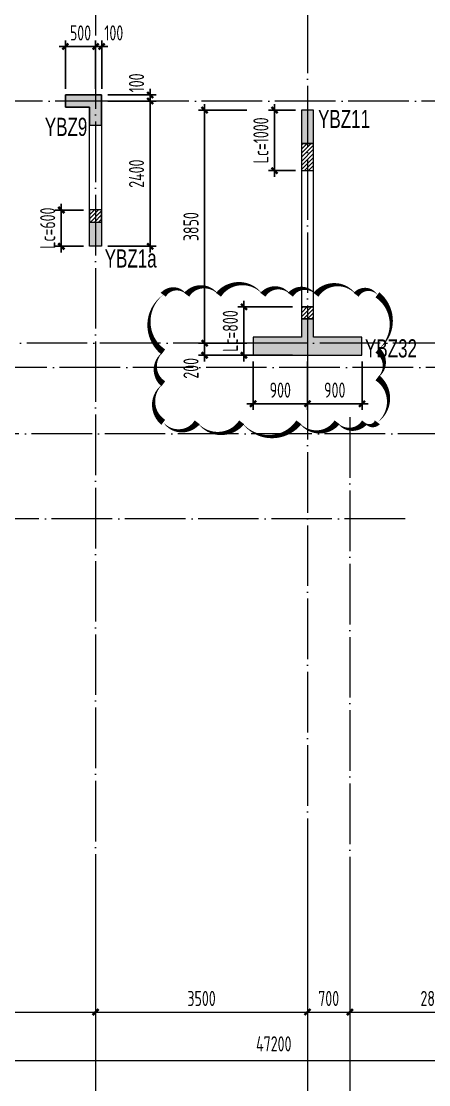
# Model space of a CAD drawing. Extents: x 5874492 to 7194610, y -939842 to -279257.
# Drawn here: x 6306517 to 6313247, y -616969 to -599403 of the extents above; entities that cross this region are included whole.
import ezdxf
from ezdxf.enums import TextEntityAlignment as Align

# ---------------------------------------------------------------- set-up
doc = ezdxf.new("R2010")
doc.units = 0
doc.header["$LTSCALE"] = 1000
doc.linetypes.add('DOTE', pattern=[2.42, 2, -0.2, 0.02, -0.2])
for name, color, linetype, lineweight in [('A-标注-轴号', 3, 'Continuous', 15), ('A-轴线-塔楼', 1, 'DOTE', 9), ('A-轴线-隔墙', 41, 'DOTE', 9), ('S-基础-HATCH', 251, 'Continuous', 20), ('S-墙柱-COLU', 50, 'Continuous', 20), ('S-墙柱-DIM', 3, 'Continuous', 20), ('S-墙柱-Lc填充', 8, 'Continuous', 20), ('S-墙柱-WALL', 6, 'Continuous', 20), ('S-轴网-轴线', 1, 'DOTE', 9), ('S-通用-TEXT', 7, 'Continuous', 20)]:
    doc.layers.add(name, color=color, linetype=linetype, lineweight=lineweight)
doc.layers.add('S-活动层-非打印1', color=170, linetype='Continuous', plot=False)
doc.styles.add('BW_Dim', font='Bweng.shx', dxfattribs={"width": 0.7, "bigfont": 'hztxt.shx'})
doc.styles.add('TSSD_Dimension', font='tssdeng.shx', dxfattribs={"width": 0.7, "bigfont": 'tssdchn.shx'})
doc.styles.add('TSSD_REIN_T3', font='tssdeng.shx', dxfattribs={"width": 0.7, "bigfont": 'hztxt.shx'})
doc.dimstyles.new('_TCH_ARCH&&100', dxfattribs={"dimtxt": 250, "dimasz": 100, "dimexe": 100, "dimexo": 100, "dimgap": 100, "dimtad": 1, "dimdec": 0, "dimzin": 0, "dimdsep": 46, "dimtxsty": 'TSSD_REIN_T3', "dimblk": 'ARCHTICK', "dimcen": 0.09, "dimclrt": 7, "dimazin": 2, "dimtfac": 1, "dimtdec": 0, "dimtix": 1, "dimtmove": 2, "dimatfit": 3, "dimfxl": 0, "dimtolj": 1, "dimtzin": 0, "dimarcsym": 0})
doc.dimstyles.new('TSSD_100_100', dxfattribs={"dimtxt": 250, "dimasz": 100, "dimexe": 100, "dimexo": 100, "dimgap": 100, "dimtad": 1, "dimdec": 0, "dimzin": 0, "dimdsep": 46, "dimtxsty": 'TSSD_Dimension', "dimblk": 'ARCHTICK', "dimcen": 0, "dimdle": 100, "dimclrt": 7, "dimadec": 0, "dimazin": 0, "dimtfac": 1, "dimtdec": 0, "dimtix": 1, "dimtmove": 2, "dimatfit": 0, "dimfxl": 0, "dimtolj": 1, "dimtzin": 0, "dimarcsym": 0})

# ---------------------------------------------------------------- blocks, each defined once
blk = doc.blocks.new('_ArchTick')
at = {"color": 0, "linetype": 'ByBlock', "const_width": 0.4}
blk.add_lwpolyline([(-0.5, -0.5), (0.5, 0.5)], dxfattribs=at)
blk = doc.blocks.new('*D540')
at = {"layer": 'Defpoints', "color": 0, "transparency": 16777216}
for p in [(6311145, -600870), (6310700, -601870), (6311145, -601870)]:
    blk.add_point(p, dxfattribs=at)
at = {"layer": 'S-墙柱-DIM', "color": 0, "lineweight": -2, "transparency": 16777216}
for p, q in [((6311045, -600870), (6310600, -600870)), ((6310700, -600870), (6310700, -600770)), ((6310700, -600870), (6310700, -601870)), ((6311045, -601870), (6310600, -601870)), ((6310700, -601870), (6310700, -601970))]:
    blk.add_line(p, q, dxfattribs=at)
at = {"layer": 'S-墙柱-DIM', "color": 0, "lineweight": -2, "transparency": 16777216, "xscale": 100, "yscale": 100, "zscale": 100}
for p, rotation in [((6310700, -600870), 270), ((6310700, -601870), 90)]:
    blk.add_blockref('_ArchTick', p, dxfattribs=dict(at, rotation=rotation))
at = {"layer": 'S-墙柱-DIM', "color": 7, "transparency": 16777216, "insert": (6310475, -601370), "char_height": 250, "attachment_point": 5, "rotation": 90, "style": 'TSSD_Dimension'}
blk.add_mtext('\\A1;Lc=1000', dxfattribs=at)
blk = doc.blocks.new('*D541')
at = {"layer": 'Defpoints', "color": 0, "transparency": 16777216}
for p in [(6310195, -604120), (6311095, -604120), (6311095, -604920)]:
    blk.add_point(p, dxfattribs=at)
at = {"layer": 'S-墙柱-DIM', "color": 0, "lineweight": -2, "transparency": 16777216}
for p, q in [((6310195, -604120), (6310195, -604020)), ((6310995, -604120), (6310095, -604120)), ((6310195, -604920), (6310195, -604120)), ((6310995, -604920), (6310095, -604920)), ((6310195, -604920), (6310195, -605020))]:
    blk.add_line(p, q, dxfattribs=at)
at = {"layer": 'S-墙柱-DIM', "color": 0, "lineweight": -2, "transparency": 16777216, "xscale": 100, "yscale": 100, "zscale": 100}
for p, rotation in [((6310195, -604120), 270), ((6310195, -604920), 90)]:
    blk.add_blockref('_ArchTick', p, dxfattribs=dict(at, rotation=rotation))
at = {"layer": 'S-墙柱-DIM', "color": 7, "transparency": 16777216, "insert": (6309970, -604520), "char_height": 250, "attachment_point": 5, "rotation": 90, "style": 'TSSD_Dimension'}
blk.add_mtext('\\A1;Lc=800', dxfattribs=at)
blk = doc.blocks.new('*D546')
at = {"layer": 'Defpoints', "color": 0, "transparency": 16777216}
for p in [(6307178, -602520), (6307645, -602520), (6307645, -603120)]:
    blk.add_point(p, dxfattribs=at)
at = {"layer": 'S-墙柱-DIM', "color": 0, "lineweight": -2, "transparency": 16777216}
for p, q in [((6307545, -602520), (6307078, -602520)), ((6307178, -602520), (6307178, -602420)), ((6307178, -603120), (6307178, -602520)), ((6307545, -603120), (6307078, -603120)), ((6307178, -603120), (6307178, -603220))]:
    blk.add_line(p, q, dxfattribs=at)
at = {"layer": 'S-墙柱-DIM', "color": 0, "lineweight": -2, "transparency": 16777216, "xscale": 100, "yscale": 100, "zscale": 100}
for p, rotation in [((6307178, -602520), 270), ((6307178, -603120), 90)]:
    blk.add_blockref('_ArchTick', p, dxfattribs=dict(at, rotation=rotation))
at = {"layer": 'S-墙柱-DIM', "color": 7, "transparency": 16777216, "insert": (6306953, -602820), "char_height": 250, "attachment_point": 5, "rotation": 90, "style": 'TSSD_Dimension'}
blk.add_mtext('\\A1;Lc=600', dxfattribs=at)
blk = doc.blocks.new('*D577')
at = {"layer": 'Defpoints', "color": 0, "transparency": 16777216}
for p in [(6311245, -604920), (6312145, -604920), (6312145, -605720)]:
    blk.add_point(p, dxfattribs=at)
at = {"layer": 'S-墙柱-DIM', "color": 0, "lineweight": -2, "transparency": 16777216}
for p, q in [((6311245, -605020), (6311245, -605820)), ((6312145, -605020), (6312145, -605820)), ((6311145, -605720), (6312245, -605720))]:
    blk.add_line(p, q, dxfattribs=at)
at = {"layer": 'S-墙柱-DIM', "color": 0, "lineweight": -2, "transparency": 16777216, "xscale": 100, "yscale": 100, "zscale": 100, "rotation": 180}
blk.add_blockref('_ArchTick', (6311245, -605720), dxfattribs=at)
at = {"layer": 'S-墙柱-DIM', "color": 0, "lineweight": -2, "transparency": 16777216, "xscale": 100, "yscale": 100, "zscale": 100}
blk.add_blockref('_ArchTick', (6312145, -605720), dxfattribs=at)
at = {"layer": 'S-墙柱-DIM', "color": 7, "transparency": 16777216, "insert": (6311695, -605495), "char_height": 250, "attachment_point": 5, "style": 'TSSD_Dimension'}
blk.add_mtext('\\A1;900', dxfattribs=at)
blk = doc.blocks.new('*D578')
at = {"layer": 'Defpoints', "color": 0, "transparency": 16777216}
for p in [(6310345, -604920), (6311245, -604920), (6311245, -605720)]:
    blk.add_point(p, dxfattribs=at)
at = {"layer": 'S-墙柱-DIM', "color": 0, "lineweight": -2, "transparency": 16777216}
for p, q in [((6310345, -605020), (6310345, -605820)), ((6311245, -605020), (6311245, -605820)), ((6310245, -605720), (6311345, -605720))]:
    blk.add_line(p, q, dxfattribs=at)
at = {"layer": 'S-墙柱-DIM', "color": 0, "lineweight": -2, "transparency": 16777216, "xscale": 100, "yscale": 100, "zscale": 100, "rotation": 180}
blk.add_blockref('_ArchTick', (6310345, -605720), dxfattribs=at)
at = {"layer": 'S-墙柱-DIM', "color": 0, "lineweight": -2, "transparency": 16777216, "xscale": 100, "yscale": 100, "zscale": 100}
blk.add_blockref('_ArchTick', (6311245, -605720), dxfattribs=at)
at = {"layer": 'S-墙柱-DIM', "color": 7, "transparency": 16777216, "insert": (6310795, -605495), "char_height": 250, "attachment_point": 5, "style": 'TSSD_Dimension'}
blk.add_mtext('\\A1;900', dxfattribs=at)
blk = doc.blocks.new('*D579')
at = {"layer": 'Defpoints', "color": 0, "transparency": 16777216}
for p in [(6309545, -600870), (6310345, -600870), (6310345, -604720)]:
    blk.add_point(p, dxfattribs=at)
at = {"layer": 'S-墙柱-DIM', "color": 0, "lineweight": -2, "transparency": 16777216}
for p, q in [((6310245, -600870), (6309445, -600870)), ((6309545, -604820), (6309545, -600770)), ((6310245, -604720), (6309445, -604720))]:
    blk.add_line(p, q, dxfattribs=at)
at = {"layer": 'S-墙柱-DIM', "color": 0, "lineweight": -2, "transparency": 16777216, "xscale": 100, "yscale": 100, "zscale": 100}
for p, rotation in [((6309545, -600870), 90), ((6309545, -604720), 270)]:
    blk.add_blockref('_ArchTick', p, dxfattribs=dict(at, rotation=rotation))
at = {"layer": 'S-墙柱-DIM', "color": 7, "transparency": 16777216, "insert": (6309320, -602795), "char_height": 250, "attachment_point": 5, "rotation": 90, "style": 'TSSD_Dimension'}
blk.add_mtext('\\A1;3850', dxfattribs=at)
blk = doc.blocks.new('*D580')
at = {"layer": 'Defpoints', "color": 0, "transparency": 16777216}
for p in [(6309545, -604720), (6310345, -604720), (6310345, -604920)]:
    blk.add_point(p, dxfattribs=at)
at = {"layer": 'S-墙柱-DIM', "color": 0, "lineweight": -2, "transparency": 16777216}
for p, q in [((6309545, -604720), (6309545, -604620)), ((6310245, -604720), (6309445, -604720)), ((6309545, -604920), (6309545, -604720)), ((6310245, -604920), (6309445, -604920)), ((6309545, -604920), (6309545, -605020))]:
    blk.add_line(p, q, dxfattribs=at)
at = {"layer": 'S-墙柱-DIM', "color": 0, "lineweight": -2, "transparency": 16777216, "xscale": 100, "yscale": 100, "zscale": 100}
for p, rotation in [((6309545, -604720), 270), ((6309545, -604920), 90)]:
    blk.add_blockref('_ArchTick', p, dxfattribs=dict(at, rotation=rotation))
at = {"layer": 'S-墙柱-DIM', "color": 7, "transparency": 16777216, "insert": (6309320, -605135), "char_height": 250, "attachment_point": 5, "rotation": 90, "style": 'TSSD_Dimension'}
blk.add_mtext('\\A1;200', dxfattribs=at)
blk = doc.blocks.new('*D591')
at = {"layer": 'Defpoints', "color": 0, "transparency": 16777216}
for p in [(6307845, -599820), (6307745, -600620), (6307845, -600620)]:
    blk.add_point(p, dxfattribs=at)
at = {"layer": 'S-墙柱-DIM', "color": 0, "lineweight": -2, "transparency": 16777216}
for p, q in [((6307745, -599820), (6307645, -599820)), ((6307745, -600520), (6307745, -599720)), ((6307745, -599820), (6307845, -599820)), ((6307845, -600520), (6307845, -599720)), ((6307845, -599820), (6307945, -599820))]:
    blk.add_line(p, q, dxfattribs=at)
at = {"layer": 'S-墙柱-DIM', "color": 0, "lineweight": -2, "transparency": 16777216, "xscale": 100, "yscale": 100, "zscale": 100}
blk.add_blockref('_ArchTick', (6307745, -599820), dxfattribs=at)
at = {"layer": 'S-墙柱-DIM', "color": 0, "lineweight": -2, "transparency": 16777216, "xscale": 100, "yscale": 100, "zscale": 100, "rotation": 180}
blk.add_blockref('_ArchTick', (6307845, -599820), dxfattribs=at)
at = {"layer": 'S-墙柱-DIM', "color": 7, "transparency": 16777216, "insert": (6308045, -599595), "char_height": 250, "attachment_point": 5, "style": 'TSSD_Dimension'}
blk.add_mtext('\\A1;100', dxfattribs=at)
blk = doc.blocks.new('*D592')
at = {"layer": 'Defpoints', "color": 0, "transparency": 16777216}
for p in [(6307745, -599820), (6307245, -600620), (6307745, -600620)]:
    blk.add_point(p, dxfattribs=at)
at = {"layer": 'S-墙柱-DIM', "color": 0, "lineweight": -2, "transparency": 16777216}
for p, q in [((6307245, -599820), (6307145, -599820)), ((6307245, -600520), (6307245, -599720)), ((6307245, -599820), (6307745, -599820)), ((6307745, -600520), (6307745, -599720)), ((6307745, -599820), (6307845, -599820))]:
    blk.add_line(p, q, dxfattribs=at)
at = {"layer": 'S-墙柱-DIM', "color": 0, "lineweight": -2, "transparency": 16777216, "xscale": 100, "yscale": 100, "zscale": 100}
blk.add_blockref('_ArchTick', (6307245, -599820), dxfattribs=at)
at = {"layer": 'S-墙柱-DIM', "color": 0, "lineweight": -2, "transparency": 16777216, "xscale": 100, "yscale": 100, "zscale": 100, "rotation": 180}
blk.add_blockref('_ArchTick', (6307745, -599820), dxfattribs=at)
at = {"layer": 'S-墙柱-DIM', "color": 7, "transparency": 16777216, "insert": (6307495, -599595), "char_height": 250, "attachment_point": 5, "style": 'TSSD_Dimension'}
blk.add_mtext('\\A1;500', dxfattribs=at)
blk = doc.blocks.new('*D593')
at = {"layer": 'Defpoints', "color": 0, "transparency": 16777216}
for p in [(6307845, -600620), (6307845, -600720), (6308645, -600620)]:
    blk.add_point(p, dxfattribs=at)
at = {"layer": 'S-墙柱-DIM', "color": 0, "lineweight": -2, "transparency": 16777216}
for p, q in [((6308645, -600620), (6308645, -600520)), ((6307945, -600620), (6308745, -600620)), ((6307945, -600720), (6308745, -600720)), ((6308645, -600720), (6308645, -600620)), ((6308645, -600720), (6308645, -600820))]:
    blk.add_line(p, q, dxfattribs=at)
at = {"layer": 'S-墙柱-DIM', "color": 0, "lineweight": -2, "transparency": 16777216, "xscale": 100, "yscale": 100, "zscale": 100}
for p, rotation in [((6308645, -600620), 270), ((6308645, -600720), 90)]:
    blk.add_blockref('_ArchTick', p, dxfattribs=dict(at, rotation=rotation))
at = {"layer": 'S-墙柱-DIM', "color": 7, "transparency": 16777216, "insert": (6308420, -600420), "char_height": 250, "attachment_point": 5, "rotation": 90, "style": 'TSSD_Dimension'}
blk.add_mtext('\\A1;100', dxfattribs=at)
blk = doc.blocks.new('*D594')
at = {"layer": 'Defpoints', "color": 0, "transparency": 16777216}
for p in [(6307845, -600720), (6308645, -600720), (6307845, -603120)]:
    blk.add_point(p, dxfattribs=at)
at = {"layer": 'S-墙柱-DIM', "color": 0, "lineweight": -2, "transparency": 16777216}
for p, q in [((6307945, -600720), (6308745, -600720)), ((6308645, -603220), (6308645, -600620)), ((6307945, -603120), (6308745, -603120))]:
    blk.add_line(p, q, dxfattribs=at)
at = {"layer": 'S-墙柱-DIM', "color": 0, "lineweight": -2, "transparency": 16777216, "xscale": 100, "yscale": 100, "zscale": 100}
for p, rotation in [((6308645, -600720), 90), ((6308645, -603120), 270)]:
    blk.add_blockref('_ArchTick', p, dxfattribs=dict(at, rotation=rotation))
at = {"layer": 'S-墙柱-DIM', "color": 7, "transparency": 16777216, "insert": (6308420, -601920), "char_height": 250, "attachment_point": 5, "rotation": 90, "style": 'TSSD_Dimension'}
blk.add_mtext('\\A1;2400', dxfattribs=at)
blk = doc.blocks.new('*D2416')
at = {"layer": 'A-标注-轴号', "color": 0, "lineweight": -2, "transparency": 16777216}
for p, q in [((0, -8649), (0, -11949)), ((47200, -8649), (47200, -11949)), ((0, -11849), (47200, -11849))]:
    blk.add_line(p, q, dxfattribs=at)
at = {"layer": 'Defpoints', "color": 0, "transparency": 16777216}
for p in [(0, -8549), (47200, -8549), (47200, -11849)]:
    blk.add_point(p, dxfattribs=at)
at = {"layer": 'A-标注-轴号', "color": 0, "lineweight": -2, "transparency": 16777216, "xscale": 100, "yscale": 100, "zscale": 100, "rotation": 180}
blk.add_blockref('_ArchTick', (0, -11849), dxfattribs=at)
at = {"layer": 'A-标注-轴号', "color": 0, "lineweight": -2, "transparency": 16777216, "xscale": 100, "yscale": 100, "zscale": 100}
blk.add_blockref('_ArchTick', (47200, -11849), dxfattribs=at)
at = {"layer": 'A-标注-轴号', "color": 7, "transparency": 16777216, "insert": (23043, -11574), "char_height": 250, "attachment_point": 5, "style": 'TSSD_REIN_T3'}
blk.add_mtext('\\A1;47200', dxfattribs=at)
blk = doc.blocks.new('*D2422')
at = {"layer": 'A-标注-轴号', "color": 0, "lineweight": -2, "transparency": 16777216}
for p, q in [((16900, -8649), (16900, -11149)), ((20100, -8649), (20100, -11149)), ((16900, -11049), (20100, -11049))]:
    blk.add_line(p, q, dxfattribs=at)
at = {"layer": 'Defpoints', "color": 0, "transparency": 16777216}
for p in [(16900, -8549), (20100, -8549), (20100, -11049)]:
    blk.add_point(p, dxfattribs=at)
at = {"layer": 'A-标注-轴号', "color": 0, "lineweight": -2, "transparency": 16777216, "xscale": 100, "yscale": 100, "zscale": 100, "rotation": 180}
blk.add_blockref('_ArchTick', (16900, -11049), dxfattribs=at)
at = {"layer": 'A-标注-轴号', "color": 0, "lineweight": -2, "transparency": 16777216, "xscale": 100, "yscale": 100, "zscale": 100}
blk.add_blockref('_ArchTick', (20100, -11049), dxfattribs=at)
at = {"layer": 'A-标注-轴号', "color": 7, "transparency": 16777216, "insert": (18500, -10824), "char_height": 250, "attachment_point": 5, "style": 'TSSD_REIN_T3'}
blk.add_mtext('\\A1;3200', dxfattribs=at)
blk = doc.blocks.new('*D2423')
at = {"layer": 'A-标注-轴号', "color": 0, "lineweight": -2, "transparency": 16777216}
for p, q in [((20100, -8649), (20100, -11149)), ((23600, -8649), (23600, -11149)), ((20100, -11049), (23600, -11049))]:
    blk.add_line(p, q, dxfattribs=at)
at = {"layer": 'Defpoints', "color": 0, "transparency": 16777216}
for p in [(20100, -8549), (23600, -8549), (23600, -11049)]:
    blk.add_point(p, dxfattribs=at)
at = {"layer": 'A-标注-轴号', "color": 0, "lineweight": -2, "transparency": 16777216, "xscale": 100, "yscale": 100, "zscale": 100, "rotation": 180}
blk.add_blockref('_ArchTick', (20100, -11049), dxfattribs=at)
at = {"layer": 'A-标注-轴号', "color": 0, "lineweight": -2, "transparency": 16777216, "xscale": 100, "yscale": 100, "zscale": 100}
blk.add_blockref('_ArchTick', (23600, -11049), dxfattribs=at)
at = {"layer": 'A-标注-轴号', "color": 7, "transparency": 16777216, "insert": (21850, -10824), "char_height": 250, "attachment_point": 5, "style": 'TSSD_REIN_T3'}
blk.add_mtext('\\A1;3500', dxfattribs=at)
blk = doc.blocks.new('*D2424')
at = {"layer": 'A-标注-轴号', "color": 0, "lineweight": -2, "transparency": 16777216}
for p, q in [((23600, -8649), (23600, -11149)), ((24300, -8649), (24300, -11149)), ((23600, -11049), (24300, -11049))]:
    blk.add_line(p, q, dxfattribs=at)
at = {"layer": 'Defpoints', "color": 0, "transparency": 16777216}
for p in [(23600, -8549), (24300, -8549), (24300, -11049)]:
    blk.add_point(p, dxfattribs=at)
at = {"layer": 'A-标注-轴号', "color": 0, "lineweight": -2, "transparency": 16777216, "xscale": 100, "yscale": 100, "zscale": 100, "rotation": 180}
blk.add_blockref('_ArchTick', (23600, -11049), dxfattribs=at)
at = {"layer": 'A-标注-轴号', "color": 0, "lineweight": -2, "transparency": 16777216, "xscale": 100, "yscale": 100, "zscale": 100}
blk.add_blockref('_ArchTick', (24300, -11049), dxfattribs=at)
at = {"layer": 'A-标注-轴号', "color": 7, "transparency": 16777216, "insert": (23950, -10824), "char_height": 250, "attachment_point": 5, "style": 'TSSD_REIN_T3'}
blk.add_mtext('\\A1;700', dxfattribs=at)
blk = doc.blocks.new('*D2425')
at = {"layer": 'A-标注-轴号', "color": 0, "lineweight": -2, "transparency": 16777216}
for p, q in [((24300, -8649), (24300, -11149)), ((27100, -8649), (27100, -11149)), ((24300, -11049), (27100, -11049))]:
    blk.add_line(p, q, dxfattribs=at)
at = {"layer": 'Defpoints', "color": 0, "transparency": 16777216}
for p in [(24300, -8549), (27100, -8549), (27100, -11049)]:
    blk.add_point(p, dxfattribs=at)
at = {"layer": 'A-标注-轴号', "color": 0, "lineweight": -2, "transparency": 16777216, "xscale": 100, "yscale": 100, "zscale": 100, "rotation": 180}
blk.add_blockref('_ArchTick', (24300, -11049), dxfattribs=at)
at = {"layer": 'A-标注-轴号', "color": 0, "lineweight": -2, "transparency": 16777216, "xscale": 100, "yscale": 100, "zscale": 100}
blk.add_blockref('_ArchTick', (27100, -11049), dxfattribs=at)
at = {"layer": 'A-标注-轴号', "color": 7, "transparency": 16777216, "insert": (25700, -10824), "char_height": 250, "attachment_point": 5, "style": 'TSSD_REIN_T3'}
blk.add_mtext('\\A1;2800', dxfattribs=at)
blk = doc.blocks.new('A$C3FF375C5')
at = {"layer": 'A-标注-轴号'}
for p, q in [((20100, -8548.9), (20100, -12548.9)), ((23600, -8548.9), (23600, -12548.9)), ((24300, -8548.9), (24300, -12548.9))]:
    blk.add_line(p, q, dxfattribs=at)
at = {"layer": 'A-轴线-塔楼', "linetype": 'DOTE', "ltscale": 0.5}
for p, q in [((23600, 10300), (23600, -8548.9)), ((20100, 8500), (20100, -8548.9)), ((33741.8, 4000), (12955.9, 4000)), ((59891.4, 0), (-2283.6, 0)), ((24300, -1224.1), (24300, -8548.9)), ((25213.3, -2900), (-2283.6, -2900))]:
    blk.add_line(p, q, dxfattribs=at)
at = {"layer": 'A-轴线-隔墙', "ltscale": 0.5}
for p, q in [((33814.3, -400), (-2283.6, -400)), ((38190.5, -1500), (-2283.6, -1500))]:
    blk.add_line(p, q, dxfattribs=at)
at = {"layer": 'A-标注-轴号'}
dim = blk.add_linear_dim(base=(47199.9, -11848.9), p1=(0, -8548.9), p2=(47199.9, -8548.9), angle=0, dimstyle='_TCH_ARCH&&100', dxfattribs=at)
dim.commit()
dim.dimension.update_dxf_attribs({"geometry": '*D2416', "text_midpoint": (23042.7, -11573.9), "dimtype": 129})
for p1, p2, picture, middle in [((16900, -8548.9), (20100, -8548.9), '*D2422', (18500, -10823.9)), ((20100, -8548.9), (23600, -8548.9), '*D2423', (21850, -10823.9)), ((23600, -8548.9), (24300, -8548.9), '*D2424', (23950, -10823.9)), ((24300, -8548.9), (27100, -8548.9), '*D2425', (25700, -10823.9))]:
    dim = blk.add_aligned_dim(p1=p1, p2=p2, distance=-2500, dimstyle='_TCH_ARCH&&100', dxfattribs=at)
    dim.commit()
    dim.dimension.update_dxf_attribs({"geometry": picture, "text_midpoint": middle})

msp = doc.modelspace()

# ---------------------------------------------------------------- hatches: boundary and pattern name
at = {"layer": 'S-基础-HATCH', "ltscale": 0.2}
for points in [[(6307644.5, -600819.9), (6307644.5, -601119.9), (6307844.5, -601119.9), (6307844.5, -600619.9), (6307244.5, -600619.9), (6307244.5, -600819.9)], [(6311344.5, -600869.9), (6311144.5, -600869.9), (6311144.5, -601419.9), (6311344.5, -601419.9)], [(6307844.5, -602719.9), (6307844.5, -603119.9), (6307644.5, -603119.9), (6307644.5, -602719.9)], [(6312144.5, -604919.9), (6312144.5, -604619.9), (6311344.5, -604619.9), (6311344.5, -604319.9), (6311144.5, -604319.9), (6311144.5, -604619.9), (6310344.5, -604619.9), (6310344.5, -604919.9)]]:
    msp.add_hatch(color=256, dxfattribs=at).paths.add_polyline_path(points)
at = {"layer": 'S-墙柱-Lc填充'}
h = msp.add_hatch(dxfattribs=at)
h.set_pattern_fill('ANSI31', color=256, scale=30, style=0)
h.set_pattern_definition([(45, (6952754.024, -665012.77), (-33.6759605, 33.6759605), [])])
h.paths.add_polyline_path([(6311344.5, -601869.9), (6311344.5, -601419.9), (6311144.5, -601419.9), (6311144.5, -601869.9)])
h = msp.add_hatch(dxfattribs=at)
h.set_pattern_fill('ANSI31', color=256, scale=30, style=0)
h.set_pattern_definition([(45, (6949304.024, -665912.784), (-33.6759605, 33.6759605), [])])
h.paths.add_polyline_path([(6307644.5, -602719.9), (6307844.5, -602719.9), (6307844.5, -602519.9), (6307644.5, -602519.9)])
h = msp.add_hatch(dxfattribs=at)
h.set_pattern_fill('ANSI31', color=256, scale=30, style=0)
h.set_pattern_definition([(45, (6952754.024, -667512.784), (-33.6759605, 33.6759605), [])])
h.paths.add_polyline_path([(6311344.5, -604319.9), (6311344.5, -604119.9), (6311144.5, -604119.9), (6311144.5, -604319.9)])

# ---------------------------------------------------------------- linework, layer by layer
at = {"layer": 'S-墙柱-COLU'}
for points in [[(6307644.5, -600819.9), (6307644.5, -601119.9), (6307844.5, -601119.9), (6307844.5, -600619.9), (6307244.5, -600619.9), (6307244.5, -600819.9)], [(6311344.5, -600869.9), (6311144.5, -600869.9), (6311144.5, -601419.9), (6311344.5, -601419.9)], [(6307844.5, -602719.9), (6307844.5, -603119.9), (6307644.5, -603119.9), (6307644.5, -602719.9)], [(6312144.5, -604919.9), (6312144.5, -604619.9), (6311344.5, -604619.9), (6311344.5, -604319.9), (6311144.5, -604319.9), (6311144.5, -604619.9), (6310344.5, -604619.9), (6310344.5, -604919.9)]]:
    msp.add_lwpolyline(points, close=True, dxfattribs=at)
at = {"layer": 'S-墙柱-Lc填充'}
for p, q in [((6311144.5, -601869.9), (6311344.5, -601869.9)), ((6307844.5, -602519.9), (6307644.5, -602519.9)), ((6311144.5, -604119.9), (6311344.5, -604119.9))]:
    msp.add_line(p, q, dxfattribs=at)
for points in [[(6311144.5, -601869.9), (6311344.5, -601869.9), (6311344.5, -601419.9), (6311144.5, -601419.9)], [(6307644.5, -602719.9), (6307844.5, -602719.9), (6307844.5, -602519.9), (6307644.5, -602519.9)], [(6311144.5, -604319.9), (6311344.5, -604319.9), (6311344.5, -604119.9), (6311144.5, -604119.9)]]:
    msp.add_lwpolyline(points, close=True, dxfattribs=at)
at = {"layer": 'S-墙柱-WALL'}
for points in [[(6307644.5, -600819.9), (6307244.5, -600819.9), (6307244.5, -600619.9), (6307844.5, -600619.9), (6307844.5, -603119.9), (6307644.5, -603119.9)], [(6312144.5, -604919.9), (6312144.5, -604619.9), (6311344.5, -604619.9), (6311344.5, -600869.9), (6311144.5, -600869.9), (6311144.5, -604619.9), (6310344.5, -604619.9), (6310344.5, -604919.9)]]:
    msp.add_lwpolyline(points, close=True, dxfattribs=at)
at = {"layer": 'S-活动层-非打印1'}
msp.add_lwpolyline([(6308862.6, -603920.5, 0, 105, 0.5), (6308862.6, -604865.5, 0, 105, 0.5), (6308862.6, -605390.5, 0, 105, 0.5), (6308862.6, -606027.1, 0, 105, 0.5), (6309422.6, -606027.1, 0, 105, 0.5), (6310157.6, -606027.1, 0, 105, 0.5), (6311102.6, -606027.1, 0, 105, 0.5), (6311732.6, -606027.1, 0, 105, 0.5), (6312187.6, -606027.1, 0, 105, 0.5), (6312398.8, -606027.1, 0, 105, 0.5), (6312398.8, -605292.1, 0, 105, 0.5), (6312398.8, -604837.1, 0, 105, 0.5), (6312398.8, -603920.5, 0, 105, 0.5), (6312048.8, -603920.5, 0, 105, 0.5), (6311383.8, -603920.5, 0, 105, 0.5), (6310963.8, -603920.5, 0, 105, 0.5), (6310508.8, -603920.5, 0, 105, 0.5), (6309773.8, -603920.5, 0, 105, 0.5), (6309248.8, -603920.5, 0, 105, 0.5)], format="xyseb", close=True, dxfattribs=at)

# ---------------------------------------------------------------- block references
at = {"layer": 'S-轴网-轴线', "ltscale": 0.2}
msp.add_blockref('A$C3FF375C5', (6287644.5, -604719.9), dxfattribs=at)

# ---------------------------------------------------------------- texts
at = {"layer": 'S-通用-TEXT', "style": 'BW_Dim', "width": 0.7}
for s, p in [('YBZ11', (6311419.5, -600866.7)), ('YBZ9', (6306905.2, -600996.3)), ('YBZ1a', (6307894.5, -603169.9)), ('YBZ32', (6312194.5, -604655.8))]:
    msp.add_text(s, height=300, dxfattribs=at).set_placement(p, align=Align.TOP_LEFT)

# ---------------------------------------------------------------- dimensions: what is measured, and where the dimension line sits
at = {"layer": 'S-墙柱-DIM'}
for base, p1, p2, picture, middle in [((6307744.5, -599819.9), (6307244.5, -600619.9), (6307744.5, -600619.9), '*D592', (6307494.5, -599594.9)), ((6311244.5, -605719.9), (6310344.5, -604919.9), (6311244.5, -604919.9), '*D578', (6310794.5, -605494.9)), ((6312144.5, -605719.9), (6311244.5, -604919.9), (6312144.5, -604919.9), '*D577', (6311694.5, -605494.9))]:
    dim = msp.add_linear_dim(base=base, p1=p1, p2=p2, dimstyle='TSSD_100_100', dxfattribs=at)
    dim.commit()
    dim.dimension.update_dxf_attribs({"geometry": picture, "text_midpoint": middle})
dim = msp.add_linear_dim(base=(6307844.5, -599819.9), p1=(6307744.5, -600619.9), p2=(6307844.5, -600619.9), dimstyle='TSSD_100_100', dxfattribs=at)
dim.commit()
dim.dimension.update_dxf_attribs({"geometry": '*D591', "text_midpoint": (6308044.5, -599594.9), "dimtype": 128})
for base, p1, p2, picture, middle in [((6308644.5, -600619.9), (6307844.5, -600719.9), (6307844.5, -600619.9), '*D593', (6308419.5, -600419.9)), ((6309544.5, -604719.9), (6310344.5, -604919.9), (6310344.5, -604719.9), '*D580', (6309319.5, -605135))]:
    dim = msp.add_linear_dim(base=base, p1=p1, p2=p2, angle=90, dimstyle='TSSD_100_100', dxfattribs=at)
    dim.commit()
    dim.dimension.update_dxf_attribs({"geometry": picture, "text_midpoint": middle, "dimtype": 128})
for base, p1, p2, picture, middle in [((6308644.5, -600719.9), (6307844.5, -603119.9), (6307844.5, -600719.9), '*D594', (6308419.5, -601919.9)), ((6309544.5, -600869.9), (6310344.5, -604719.9), (6310344.5, -600869.9), '*D579', (6309319.5, -602794.9))]:
    dim = msp.add_linear_dim(base=base, p1=p1, p2=p2, angle=90, dimstyle='TSSD_100_100', dxfattribs=at)
    dim.commit()
    dim.dimension.update_dxf_attribs({"geometry": picture, "text_midpoint": middle})
for base, p1, p2, angle, picture, middle in [((6310699.9, -601869.9), (6311144.5, -600869.9), (6311144.5, -601869.9), 270, '*D540', (6310474.9, -601369.9)), ((6307178, -602519.9), (6307644.5, -603119.9), (6307644.5, -602519.9), 90, '*D546', (6306953, -602819.9)), ((6310194.5, -604119.9), (6311094.5, -604919.9), (6311094.5, -604119.9), 90, '*D541', (6309969.5, -604519.9))]:
    dim = msp.add_linear_dim(base=base, p1=p1, p2=p2, angle=angle, text='Lc=<>', dimstyle='TSSD_100_100', dxfattribs=at)
    dim.commit()
    dim.dimension.update_dxf_attribs({"geometry": picture, "text_midpoint": middle})

doc.saveas('drawing.dxf')
